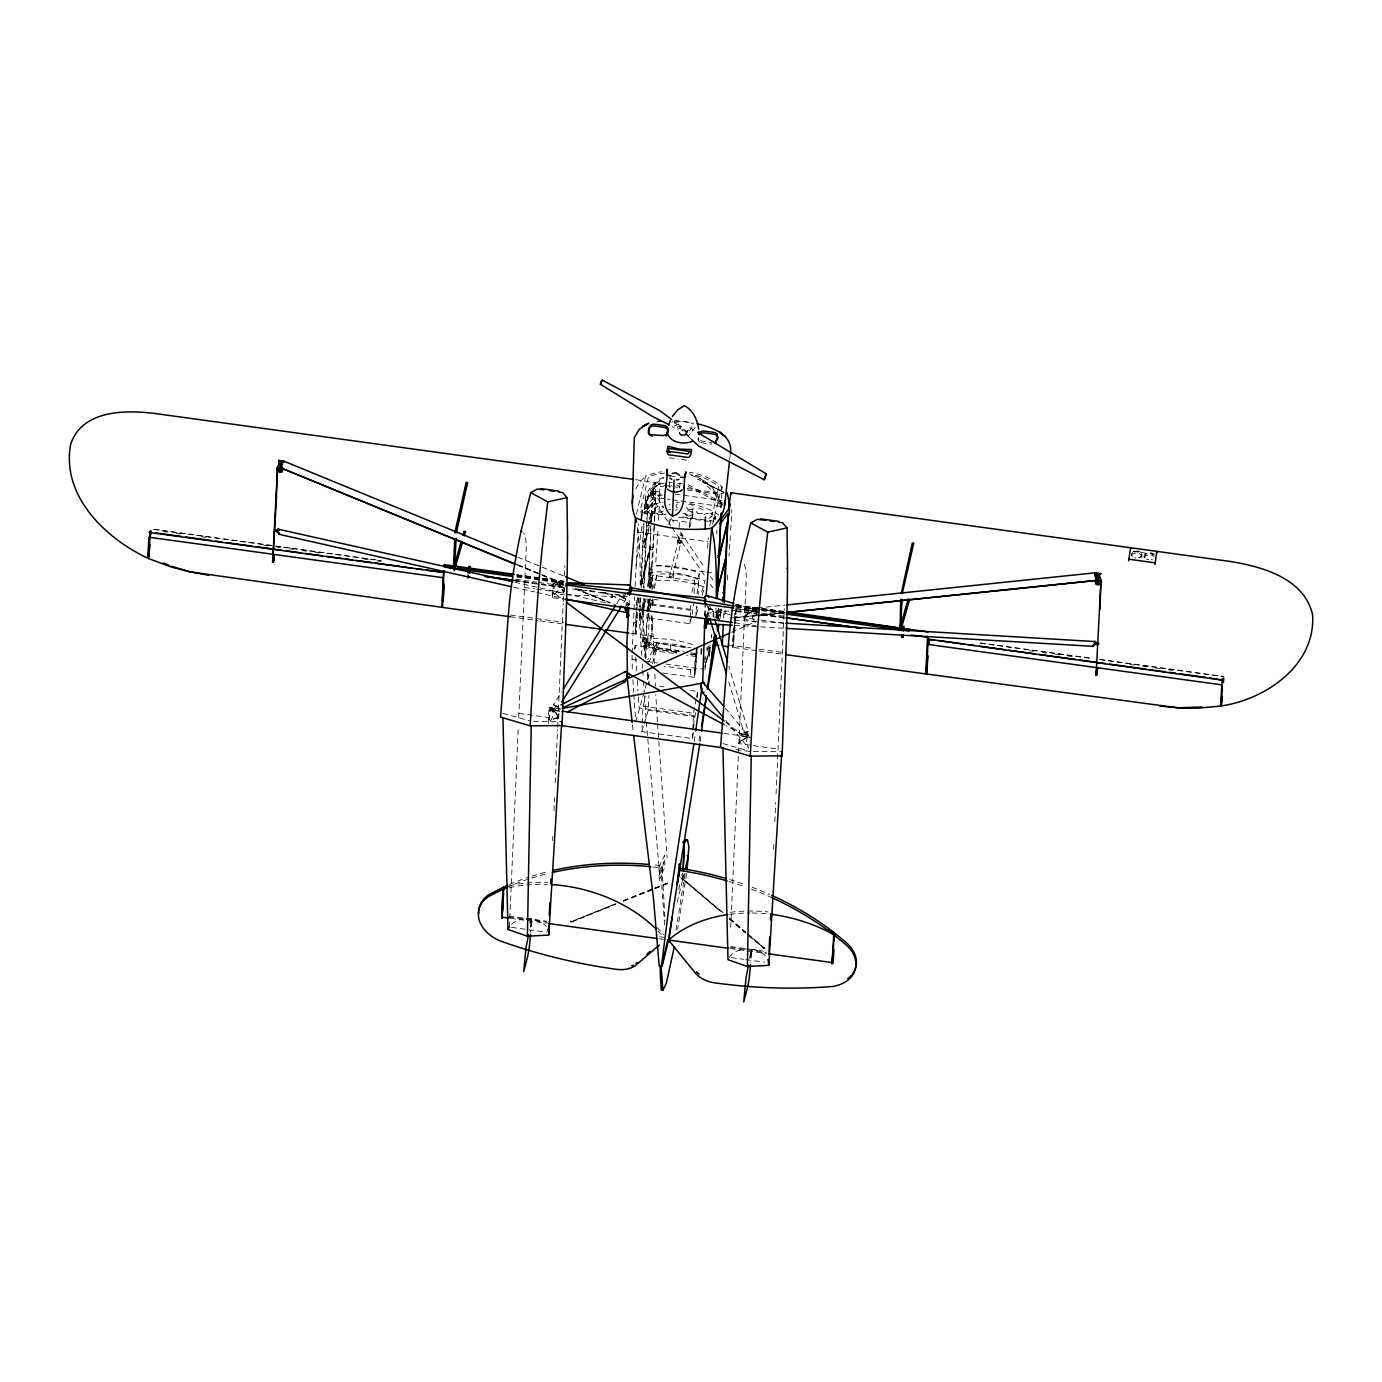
<?xml version="1.0" encoding="UTF-8"?>
<svg xmlns="http://www.w3.org/2000/svg" width="1382" height="1382" viewBox="0 0 1382 1382"><rect width="100%" height="100%" fill="white"/><g stroke="black" fill="none" stroke-linecap="round" stroke-linejoin="round"><path stroke-width="0.75" stroke-dasharray="5 3.75" d="M721.715 507.125L721.784 486.619A56.869 38.972 2.5 0 0 689.532 472.195M531.707 923.487L531.794 922.589L531.016 926.614A56.783 5.545 -82.2 0 1 530.653 932.263M751.791 953.597L751.031 956.897A56.783 5.545 -82.2 0 1 750.685 962.546M705.857 617.737L705.235 614.351L707.429 614.126L708.12 616.424L705.926 616.648L705.235 614.351M751.618 949.261L750.478 957.657L750.979 954.893A16.964 1.658 -82.2 0 0 751.324 950.453M645.429 659.024L643.01 640.091L643.822 637.603L645.67 647.882A19.452 3.524 -83 0 0 649.281 645.791L650.715 640.764A17.482 2.833 -86.1 0 0 652.235 627.48L652.477 620.535A85.062 13.768 -86.1 0 0 652.598 615.042M692.451 644.461A89.83 64.833 13.7 0 0 646.69 638.968L645.878 657.435L643.476 636.307L656.225 647.847L680.462 651.181M643.977 522.897L641.196 587.713M646.828 525.35L644.133 588.093M646.914 523.312L647.329 513.344L654.843 503.376L651.924 502.979L644.409 512.947L647.329 513.344M509.388 927.046L518.319 726.206M518.699 717.655L526.145 550.226A57.629 14.425 -73.4 0 0 523.484 532.899M518.889 713.388L558.052 718.778C558.915 709.018 536.734 705.027 560.366 708.811M536.855 589.233L563.649 592.913L561.161 586.849L555.132 581.477L561.196 586.279L563.666 592.342L565.463 584.949M552.921 710.072L549.535 707.325M555.564 712.697L552.955 709.502M557.309 715.651L555.599 712.127M552.627 840.567L552.817 836.283M553.957 810.647L554.528 797.829M555.201 782.868L557.568 729.454M557.672 727.312L563.165 603.537M563.269 601.412L563.942 586.227M564.392 576.018L564.841 565.808M570.68 921.811L570.766 920.758L572.148 922.019L570.68 921.811L615.595 904.035M612.71 594.035L612.364 597.611L610.896 597.404L611.259 593.845M612.364 597.611L612.485 594.899L611.017 594.709M632.075 655.154L632.317 671.099M632.161 653.03L634.597 596.903M635.064 586.504L638.501 523.985M630.935 633.336L635.167 633.923L636.342 607.406M636.428 605.368L636.791 597.214M635.15 648.642L635.288 645.411L678.735 651.388M654.342 663.567L653.116 636.394L635.893 634.027L637.517 597.68M641.732 655.448L639.261 619.361L639.728 608.771M639.831 606.663L640.212 598.199M640.764 585.502L643.494 524.106M649.16 615.681A82.488 13.354 -86.1 0 1 648.849 626.357A14.511 2.349 -86.1 0 1 647.122 640.522L646.344 642.872A16.325 2.954 -83 0 1 643.131 643.874A123.81 22.388 -83 0 1 640.384 622.384L640.108 612.537M640.194 610.481L640.747 598.061M664.241 483.7L654.671 482.335L652.615 497.226L655.483 499.109L647.709 509.422L644.772 509.025L645.567 496.639L647.484 492.234A39.681 36.191 20.4 0 1 663.464 477.308M644.979 598.821L640.091 618.877L641.283 619.032L645.774 598.838M649.436 525.488L644.478 547.168L649.35 527.198M642.665 609.186L643.114 637.793L655.845 649.333L676.057 652.114L676.403 650.974M642.751 607.061L643.131 598.596M643.597 588.006L646.621 520.271M646.707 518.164C649.039 512.826 647.363 495.482 644.565 508.507L647.502 508.922M652.079 615.888A82.488 13.354 -86.1 0 1 651.768 626.547A14.494 2.349 -86.1 0 1 650.266 639.831L649.246 643.235A16.325 2.954 -83 0 1 646.016 644.237A123.81 22.388 -83 0 1 643.286 622.746L643.667 598.406M650.732 525.834L648.538 586.745M650.818 523.692L651.924 502.979M693.47 732.667L692.365 738.593L641.835 731.631L642.112 725.291M642.215 723.166L642.958 706.237L645.947 696.303M645.083 657.193L646.69 638.968M647.104 613.919L646.137 635.444A939.173 91.592 -82.2 0 0 647.933 613.349M647.191 611.777L647.778 598.872M648.348 585.968L650.957 527.129M651.06 524.987L652.615 497.226M647.951 609.928L648.624 599.477L648.227 611.76M649.16 587.35L649.816 572.718L651.268 566.724L653.962 566.326A56.61 40.855 13.7 0 1 675.349 566.862A56.61 40.855 13.7 0 1 696.493 572.165L699.137 573.305L698.186 594.709M691.777 616.268L689.963 623.679L647.968 617.909L648.141 613.815M649.695 582.789L649.592 584.949L648.4 584.776L648.227 582.582L649.695 582.789L648.711 586.797M650.317 588.127L651.268 566.724M647.968 617.909L651.544 599.874M651.993 589.769L652.719 573.668L649.782 573.254M644.167 723.857L648.262 710.227L648.918 695.422M669.406 486.533L669.579 482.681M668.94 524.573L669.164 519.718L689.653 522.534L693.073 508.541L692.641 518.267M679.426 433.447L679.478 432.376M670.443 650.248L670.736 643.753M673.639 578.177L673.88 572.856A56.61 40.855 13.7 0 0 652.511 572.321L649.816 572.718M679.668 488.019L679.927 482.232M679.115 527.613L679.408 521.118M679.478 543.368L678.234 541.329M680.963 541.658L679.616 540.12M681.015 541.951L679.737 539.619M675.988 653.738L676.42 650.628L675.988 653.738L654.878 650.836L643.01 640.091M686.819 433.136L686.871 432.048M689.445 527.388L689.653 522.534M689.963 623.679L690.154 619.585M690.24 617.547L690.775 605.281M700.346 442.292A5.01 3.438 2.5 0 1 698.169 439.787L698.255 438.008A5.01 3.438 2.5 0 0 702.402 441.117L708.448 441.946M680.756 877.795L680.6 877.57M681.205 878.952L682.76 879.315L683.036 873.182M692.227 614.403L693.643 603.64M694.092 593.517L694.714 579.438L697.651 579.835M721.49 911.757L682.19 878.814L682.466 877L682.622 878.572M682.863 874.789C684.021 881.854 678.735 878.641 682.725 873.251M695.82 616.51L696.476 606.059M697.029 593.932L699.137 573.305M662.79 673.017L694.282 677.353L695.336 653.669L691.19 653.099M692.365 738.593L692.641 732.235M692.745 730.128L693.488 713.198L696.148 699.067M696.39 647.882L694.282 677.353M697.288 697.824L697.582 691.466L687.096 690.033M704.544 616.009L705.01 605.402M707.549 548.118L708.327 537.702M715.254 519.079L713.751 518.388L715.6 516.954L714.857 516.212L714.097 518.924L715.271 519.321M715.669 516.695L715.6 518.319L713.768 517.853M714.77 517.041L715.962 518.302L714.183 516.764M713.043 616.735L713.423 608.27M716.722 534.178L716.913 529.945M713.596 616.337L713.976 608.08M715.98 617.132L716.36 608.667M716.532 616.821L716.895 608.529M723.546 617.944L723.926 609.341M733.41 628.084L732.546 647.329A946.705 92.318 -82.2 0 0 735.414 611.362M756.559 650.628L733.272 647.432L734.913 610.723M730.732 927.408L746.159 580.492A57.629 14.425 -73.4 0 0 743.499 563.182M740.735 735.69L751.532 737.763M746.332 609.842L758.753 612.122M725.775 722.216L741.201 734.274L746.608 735.017M757.612 609.911L746.816 607.838L744.501 617.806L758.925 619.792M741.08 740.942L747.835 736.312L738.904 743.654L751.272 745.364M744.501 617.806L749.7 612.209L756.23 609.704M746.66 615.076L749.7 612.209M749.683 612.796L753.415 610.464M750.478 957.657L750.115 955.999A16.964 1.658 -82.2 0 0 750.599 950.35L750.426 957.121M763.244 948.311C762.484 946.359 765.991 949.693 763.624 948.104M764.712 948.518L764.816 947.447L763.279 947.499M773.609 849.464L773.885 843.055M774.836 821.685L775.699 802.458M776.079 793.924L784.302 608.685M1141.912 556.635L1141.998 554.476M713.751 518.388L714.615 517.317M714.097 518.924L715.15 518.285M714.425 518.492L714.304 517.473M715.461 518.146L714.218 517.714M707.429 614.126L707.653 613.159L729.091 610.93M628.914 605.351L629.346 597.3M705.062 615.836L705.615 605.782M709.778 649.143L704.665 667.16M658.558 520.202L659.041 512.221A104.842 10.227 -82.2 0 0 659.767 492.251A46.781 4.561 -82.2 0 0 659.56 486.153L663.809 486.723M730.698 530.135L731.182 522.154A104.842 10.227 -82.2 0 0 731.769 509.837M629.501 604.4L627.601 603.139A3.058 1.036 -67.7 0 0 627.031 602.103L626.547 602.621A3.144 1.071 -67.7 0 0 625.856 604.625M651.302 519.217L652.874 511.444L649.937 523.484M654.222 513.413L654.843 503.376M655.483 499.109L651.475 586.935M654.377 588.421L657.21 574.186L660.13 574.014A64.038 33.963 4.3 0 1 681.896 574.964A64.038 33.963 4.3 0 1 702.471 579.835L705.062 580.785L700.778 595.141M648.434 662.427L655.845 649.333L656.778 643.027L690.81 647.726M690.361 674.226L690.706 669.786M695.042 674.882L697.184 648.59L695.388 670.443L664.051 666.124M644.357 509.302L645.567 496.639L647.242 512.031M647.709 509.422L648.21 503.998M698.169 439.787L698.428 437.196M531.016 926.614L530.964 924.61A16.964 1.658 -82.2 0 0 531.31 920.17M751.031 956.897L750.461 955.308A9.588 0.933 -82.2 0 0 749.631 958.054M531.586 918.978L530.446 927.391L530.446 925.024A9.588 0.933 -82.2 0 0 530.256 925.456M729.644 459.861L730.352 453.434M644.772 509.025L652.339 498.988C650.697 491.992 655.586 483.061 663.325 483.596M709.761 525.575L718.778 486.499L716.602 484.788A57.629 39.491 2.5 0 0 689.134 473.819M708.88 656.571L710.054 647.363M711.281 638.208L711.747 634.753A123.81 1.676 -81.4 0 0 711.436 637.568M685.127 873.528L675.884 930.691M686.595 873.735L677.698 928.98M700.104 741.685L701.261 733.341M694.213 741.426L695.422 732.944M635.996 565.687L642.388 523.847M695.561 712.749L692.831 729.782L694.3 723.788M704.768 662.583L705.58 655.085L704.613 659.076M709.968 651.285L709.139 656.191M710.037 650.49L709.277 654.653L709.415 652.96A123.81 1.676 -81.4 0 1 709.899 649.108M698.981 741.011L700.432 732.529M719.918 618.911L721.663 608.892M718.726 608.564L717.742 613.332A85.062 2.747 -78.2 0 1 716.74 618.462M648.054 504.257L645.135 503.843L649.903 490.662L655.068 484.011L664.034 477.74M659.266 871.887L659.525 874.841M696.528 697.046L697.582 691.466M704.82 670.166L708.344 651.509M718.623 608.65L717.914 612.416L720.989 612.813M658.16 484.788L658.748 482.94L659.352 484.719L678.51 487.362M563.839 584.707L553.232 583.256L552.593 586.538A25.152 2.453 -82.2 0 0 552.299 597.663L562.923 599.149M549.034 709.899L548.619 712.611A25.152 2.453 -82.2 0 0 548.326 723.736L548.533 722.872A25.152 2.453 -82.2 0 0 549.328 709.726L559.848 711.385M679.719 540.155L678.147 541.26L669.493 576.726L670.477 578.194L672.308 577.676L681.136 541.45M678.078 541.537C681.585 519.425 685.42 549.742 678.199 541.036M679.84 534.281L680.825 535.75L682.656 535.231M672.308 577.676L671.324 576.208L669.493 576.726M659.007 867.101L659.283 881.612L661.373 874.668M563.649 592.913L564.996 587.367L541.554 584.258M558.052 718.778L559.883 710.814L549.31 709.45M529.842 923.072L530.567 920.084A16.964 1.658 -82.2 0 1 530.342 923.331M530.999 925.75L531.742 922.761M610.896 597.404L612.606 596.609M636.394 514.018L645.636 476.134A56.869 38.972 2.5 0 1 661.684 471.746M640.954 507.73L648.486 476.825L651.319 475.805A57.629 39.491 2.5 0 1 664.656 473.041M648.953 521.273L643.079 545.354L644.548 545.562M649.454 519.269L651.406 511.236L654.325 511.634M649.35 521.014L643.01 546.978L645.947 547.376M649.834 519.01L651.285 513.016L652.753 513.223M633.405 623.973L639.261 619.361L644.323 598.631M647.242 586.607L648.244 582.496M641.283 619.032L646.171 598.976M634.321 649.402L635.288 645.411M649.73 587.264L652.649 575.275L694.645 581.062L691.242 595.037M651.337 584.983L651.665 583.653M669.354 524.193L670.823 518.198M635.755 721.922L647.035 681.706M654.878 650.836L655.241 649.333L643.373 638.588M681.654 542.452A2.228 1.607 13.7 0 0 679.046 540.103A2.228 1.607 13.7 0 0 677.94 542.677A2.228 1.607 13.7 0 0 681.654 542.452L681.775 541.951A2.228 1.607 13.7 0 0 679.167 539.602A2.228 1.607 13.7 0 0 678.061 542.176A2.228 1.607 13.7 0 0 681.775 541.951M655.845 649.333L656.225 647.847M689.86 527.026L692.779 515.037L682.535 513.62L682.38 516.868L707.152 520.271M712.628 524.123L721.784 486.619A68.357 46.85 2.5 0 1 723.183 490.195M690.205 654.066L696.269 654.895L696.614 653.755L690.551 652.926M717.051 616.925L719.003 608.909M710.158 647.657L709.778 649.281L706.15 651.388M716.947 619.084L719.4 609.047M718.018 619.136L720.471 609.117M718.139 619.24L720.592 609.22M659.387 871.386L663.896 861.953L662.203 868.276M659.646 874.34L661.27 870.263M678.752 889.542L680.22 882.96M682.19 878.814L682.794 877.864M677.163 902.273L684.194 873.459M738.904 743.654L741.218 733.704L725.999 725.654M705.2 616.838L706.91 616.078L706.668 617.046M552.351 597.611L552.506 596.782A25.152 2.453 -82.2 0 0 553.284 583.653L553.232 583.256M705.01 665.658L710.141 647.778L706.53 649.885M648.434 603.519L649.851 598.821L650.715 607.337M652.909 588.559L657.21 574.186M648.538 607.959L650.87 600.151M696.303 610.101L697.236 606.974M696.407 614.558L698.739 606.733M702.246 595.003L704.578 587.177L701.987 586.244A64.038 33.963 4.3 0 0 681.412 581.356A64.038 33.963 4.3 0 0 659.646 580.405L656.726 580.595M647.64 679.685L650.076 671.617M652.494 663.533L658.558 643.356L687.597 648.106M641.835 731.631L643.58 725.809M658.989 496.086L657.728 495.412L664.12 492.631M656.778 643.027L647.709 659.853M696.269 654.895L696.839 653.047M647.122 640.522L646.724 641.818L649.626 642.181M680.635 428.092L681.291 426.399L674.226 421.786L680.635 428.092L677.094 429.353L671.911 426.451M653.289 497.036L653.945 491.301L653.202 497.105L670.132 499.438M1223.433 676.955L1223.882 677.439M669.372 487.535L671.479 485.272M664.569 924.834L661.546 882.476L662.133 865.875A254.167 183.46 13.7 0 0 653.634 864.907M659.041 866.946L664.587 855.406L664.846 867.395L662.289 872.733L665.122 920.896M692.227 440.15L685.247 433.533L689.583 427.47L696.183 431.564M645.29 503.601L653.548 489.867M654.463 488.14L645.342 502.823L653.945 488.952M558.449 707.308L554.597 705.304L551.487 710.279L552.696 711.091L553.405 709.951M552.696 711.091L554.113 711.747L557.222 706.772L553.56 704.751L561.438 692.123M616.614 603.779L621.105 596.575L625.994 599.097M623.748 602.725L625.994 599.114L622.176 597.128L624.958 592.653M551.487 710.279L552.921 710.935L556.013 705.96M623.368 597.94L626.011 593.724M621.105 596.575L624.612 598.665L628.309 592.982M709.432 608.166L708.327 608.339M695.163 427.366L688.167 436.125L687.13 434.708L693.246 424.896A3.317 1.468 -59.6 0 1 694.317 423.721M654.515 487.984L647.173 497.745L655.172 487.207M550.364 720.799L550.831 720.247A17.517 11.626 62.6 0 0 553.076 711.626L550.986 710.244A17.517 11.626 62.6 0 0 549.742 719.538L550.312 720.834L559.848 715.911M744.535 617.236L746.695 614.506M738.938 743.084L741.097 740.372M625.77 606.18L627.532 604.072L629.466 604.867M685.8 434.276L689.963 427.608M625.787 605.091L627.601 603.139M627.722 605.886L629.536 603.934M655.275 487.034L649.73 492.994L656.053 486.309M646.12 508.386L653.6 503.912A85.356 58.493 2.5 0 1 663.118 502.668M678.303 541.036L679.598 540.656M680.911 541.951L679.616 542.331M656.208 486.118L652.943 488.675L657.106 485.445M747.921 737.176L747.023 738.316A17.517 13.492 -39.7 0 0 748.128 747.403M706.841 647.467L710.244 645.498M706.478 648.97L709.882 646.983M551.366 709.882L558.984 705.943M553.975 594.433L554.113 594.364A14.908 12.438 -88 0 0 559.969 585.225A2.228 1.866 -88 0 0 556.86 583.118A14.995 12.507 -88 0 0 553.197 593.724L564.547 594.847M731.596 632.248L754.883 621.986M709.242 616.476L707.411 610.36L711.713 609.03L714.149 617.201M728.763 681.827L744.034 732.875L748.336 731.544L728.798 666.21M659.577 495.689L658.126 495.05M658.592 496.449L662.496 494.877M615.336 903.742L572.165 921.397M623.23 900.598L652.857 888.764M654.826 887.97L670.615 881.664M623.213 900.995L653.116 889.058M654.809 888.367L670.875 881.958M572.148 921.811L615.577 904.45M623.472 901.289L653.099 889.455M655.068 888.661L670.857 882.355M711.644 609.047L709.502 609.738M748.163 731.614L744.604 732.719M708.154 610.153L709.26 609.773L707.739 604.694M709.778 609.635L710.763 609.324L709.242 604.245M744.881 732.615L745.883 732.287L747.576 737.988L746.591 738.316L744.881 732.615L747.403 731.838L749.113 737.539M747.403 731.838L746.418 732.149L748.128 737.867L746.591 738.316M709.104 609.859L706.755 605.022M708.258 610.084L710.763 609.324M753.397 611.034L756.213 610.274M566.706 594.916L625.01 596.869A14.908 12.438 -88 0 0 626.374 595.763M715.116 518.837L714.183 518.388M731.251 610.706L784.872 605.126M705.2 615.301L707.394 615.059L708.05 617.495M730.905 618.03L784.561 612.433M734.809 617.875L756.282 615.646M758.424 615.422L784.199 612.727L758.424 615.56M734.792 618.013L756.317 615.767M707.774 616.458L707.705 613.159M673.915 420.888L679.598 421.147L678.355 424.395L671.635 426.779A3.317 1.468 -59.6 0 1 670.892 426.52M533.348 721.352L561.783 721.404M753.363 751.618L781.797 751.687M553.56 704.751L558.432 707.273M558.19 582.444L562.474 582.599M675.591 420.784L693.574 422.944M734.239 620.155L760.014 621.658M762.156 621.779L783.629 623.04M734.481 625.355L783.87 628.24M652.926 866.998L661.218 867.827M644.15 645.791L647.052 646.137M708.638 608.512L733.151 615.681M669.268 457.77L678.199 458.997M681.758 459.48L687.113 460.223A2.971 2.038 2.5 0 0 689.894 459.567M668.663 482.042L672.222 482.525M677.543 483.268L684.643 484.236M635.547 479.64L654.947 482.646A48.422 4.716 -82.2 0 1 655.776 491.647A104.842 10.227 -82.2 0 1 655.033 511.668L654.55 519.649A939.173 91.592 -82.2 0 1 654.204 525.143M687.027 488.537L723.218 493.512M687.234 489.954L721.283 494.635M1132.981 551.418L1153.262 554.217M654.083 491.353L662.496 492.389M675.176 494.134L721.715 500.543M672.239 499.731L720.903 506.417M652.339 498.988L655.258 499.403M644.306 511.634L665.917 514.605M709.225 520.565L717.534 521.705M639.952 511.858L665.502 515.365M678.286 517.127L710.244 521.532M643.96 513.517L646.897 513.931M637.551 532.07L707.843 541.744M652.736 547.6L649.799 547.186L641.49 581.286L644.427 581.684M652.632 549.863L649.695 549.466L641.386 583.567L644.323 583.964M704.544 571.837L655.586 565.1A933.386 91.022 -82.2 0 0 657.867 531.241M706.668 572.113L713.043 572.994M649.609 577.227L652.546 577.641M694.541 583.411L697.478 583.809M516.488 574.584L563.303 581.027M736.571 604.867L759.979 608.08M762.121 608.374L783.404 611.31M517.3 575.067L540.707 578.298M542.832 578.592L564.115 581.511M735.259 605.074L784.216 611.811M516.972 575.482L563.804 581.926M734.948 605.471L760.48 608.996M762.605 609.272L783.888 612.209M516.73 575.758L563.545 582.202M736.813 606.059L755.971 608.685M758.096 608.978L783.646 612.502M517.248 576.277L540.535 579.473M542.642 579.766L563.804 582.686M784.665 613.072L736.001 606.37A10.417 1.019 -82.2 0 1 736.14 611.466A946.705 92.318 -82.2 0 1 733.272 647.432M555.115 582.047L560.522 582.789M516.713 577.037L563.269 583.446M735.466 607.13L784.13 613.833M735.656 608.356L758.994 611.57M552.99 583.809L563.821 585.294M154.594 529.306L380.983 560.453M980.304 642.924L1091.348 658.212M1099.899 659.387L1223.761 676.437M153.143 529.41L381.069 560.764M515.451 579.231L536.734 582.168M538.876 582.461L564.409 585.968M735.552 609.514L784.492 616.251M980.391 643.235L1089.31 658.229M1099.588 659.646L1223.865 676.748M163.266 531.483L167.533 532.07M176.084 533.245L180.351 533.832M201.703 536.786L205.97 537.373M263.634 545.303L267.918 545.89M276.452 547.065L280.719 547.652M289.27 548.827L293.537 549.414M302.088 550.589L306.355 551.176M314.889 552.351L319.173 552.938M364.019 559.105L368.286 559.71M376.837 560.885L381.104 561.472M1029.538 650.697L1033.822 651.285M1042.356 652.459L1046.623 653.047M1055.174 654.222L1059.441 654.809M1067.992 655.984L1072.259 656.571M1129.923 664.5L1134.19 665.087M1142.741 666.262L1147.008 666.85M1155.542 668.042L1159.826 668.629M1168.36 669.804L1172.627 670.391M654.014 599.391L658.16 599.961M515.02 580.457L563.873 587.177M576.622 588.939L587.229 590.39M589.354 590.684L593.604 591.271M602.103 592.446L606.352 593.033M614.731 594.174L620.743 595.003M736.917 610.999L756.973 613.763M761.102 614.316L784.475 617.547M514.104 580.475L539.446 583.964M581.684 589.769L577.451 589.198L615.353 604.763M590.131 590.926L598.579 592.101M600.686 592.394L607.026 593.258M762.553 614.662L783.68 617.564M515.279 581.079L563.96 587.765M572.424 588.939L627.445 596.506M736.14 611.466L784.821 618.169M651.371 603.917L693.367 609.704M524.486 587.523L534.782 588.939M651.129 604.919L693.125 610.706M760.998 620.069L783.663 623.196M734.723 622.798L755.937 625.718M639.918 616.683L642.837 617.08M510.424 614.99L563.839 622.332M728.4 644.979L753.035 648.383M759.202 649.229L781.797 652.339M510.303 616.752L537.823 620.535M539.93 620.829L563.217 624.025M758.666 650.922L781.953 654.118M656.415 647.484L684.073 651.285M655.241 649.333L676.351 652.235M691.138 654.273L697.478 655.154L697.115 656.64L686.543 655.189M631.885 659.387L638.277 660.268M646.793 661.442L657.452 662.911M665.969 664.086L702.177 669.061M659.87 686.284L664.051 686.854M642.958 706.237L693.488 713.198M694.127 715.513L639.158 707.947L638.156 693.125M648.262 710.227L694.351 716.584M741.218 733.704L748.439 734.688M549.518 707.895L560.332 709.381M724.064 733.393L747.507 736.606M753.328 745.641L778.066 749.044M735.932 749.58L750.841 751.635M508.852 916.024L546.754 921.241M659.698 936.771L663.965 937.359M730.923 946.584L747.869 948.916M749.977 949.209L766.941 951.542M508.835 916.992L547.237 922.278M730.076 947.447L766.354 952.44M510.459 918.304L546.27 923.228M659.214 938.775L663.481 939.363M730.422 948.57L766.44 953.528M511.461 927.339L546.495 932.159M731.475 957.605L743.844 959.315M745.9 959.592L764.453 962.148M721.352 491.56L723.736 492.234M681.291 426.399L677.75 426.537L676.714 429.215M736.243 606.543L746.798 608.408M691.155 475.425C706.271 478.967 719.21 492.044 720.92 507.73M514.847 582.237L598.613 601.135M600.704 601.602L606.992 603.018M513.845 587.246L534.799 591.98M536.89 592.446L564.115 598.596M682.052 878.676L721.11 911.965M671.013 475.978L675.09 476.963M722.838 743.568L747.265 750.461M502.823 713.285L529.289 720.765M711.695 443.017L709.415 442.257M735.829 604.055L754.209 609.427M735.189 616.268L755.626 622.245M517.904 557.222L563.631 575.983M603.398 592.308L627.255 602.103M517.663 564.668L563.528 583.48M517.749 565.117L563.683 583.964M575.568 588.836L609.531 602.777M517.749 565.255L563.597 584.068M575.551 588.974L609.445 602.898M697.668 579.3L695.042 578.16A56.61 40.855 13.7 0 0 673.88 572.856M622.176 597.128L624.802 598.596M557.222 706.772L554.597 705.304M724.133 492.407L697.703 479.157L723.235 491.992L702.592 481.644L714.529 492.821L720.748 507.868M687.994 484.754L724.859 504.223M688.115 486.481L724.185 505.536M552.921 710.935L554.113 711.747M556.393 594.675L563.217 599.857M723.132 912.742L682.207 878.209L721.128 911.567M729.61 918.304L745.831 932.211M747.437 933.593L763.659 947.499L747.057 933.8M729.592 918.719L745.796 932.608M747.42 934.007L763.641 947.897L747.04 934.215M729.23 918.512L745.434 932.418M729.212 918.926L745.416 932.815M718.554 515.261L715.41 512.428A85.356 58.493 2.5 0 0 685.835 502.702M685.247 433.533L690.827 438.82M572.183 921.207L572.148 922.019M725.343 708.206L748.146 735.69M725.757 720.575L748.56 748.077M653.945 492.977A2.228 1.157 -34.1 0 1 651.699 495.672A2.228 1.157 -34.1 0 1 650.628 493.979A2.228 1.157 -34.1 0 1 653.945 492.977L663.585 507.194M670.806 517.853L675.625 524.97M680.445 532.07L704.544 567.622M710.573 576.501L712.974 580.06M650.231 495.447L670.719 525.661M671.928 527.44L704.457 575.413M710.486 584.31L712.887 587.851M557.326 715.081L558.069 718.208M721.369 505.518L720.661 502.305A39.681 36.191 20.4 0 0 692.106 475.201M637.465 527.406L639.451 547.6A365.85 35.673 -82.2 0 1 640.177 584.672M647.743 672.222L649.385 684.833M647.312 673.742L648.659 684.245M632.455 724.79L633.388 733.306M658.92 866.22L646.258 721.508M651.492 581.546L652.166 589.734M652.978 599.512L653.289 603.381L650.352 603.088L650.214 598.924M651.388 615.646L653.116 636.394M657.417 721.87L655.776 694.61M657.573 723.995L667.143 857.704M642.319 663.93L642.595 668.18M642.751 670.305L643.321 678.787M643.476 680.911L644.202 691.518M644.496 695.768L646.102 719.366M635.72 657.124L636.722 671.946M637.292 680.41L638.018 691M632.887 679.581L633.751 692.278M633.889 694.403L635.461 717.69M654.826 673.915L655.396 686.336M649.16 567.639L649.868 588.49M652.546 599.546L652.649 604.366A85.062 13.768 -86.1 0 1 652.667 607.873M662.133 865.875L662.289 872.733M716.118 607.994A365.85 35.673 -82.2 0 1 715.859 617.668M729.696 879.574A254.167 183.46 13.7 0 1 746.021 884.981M752.05 887.209A254.167 183.46 13.7 0 1 769.809 894.517M729.195 881.578A254.167 183.46 13.7 0 1 745.52 886.968M751.566 889.196A254.167 183.46 13.7 0 1 771.26 897.384M701.296 442.672A5.01 3.438 2.5 0 0 702.332 442.896L711.108 444.106A5.01 3.438 2.5 0 0 711.644 444.158M676.644 485.047A5.2 3.559 2.5 0 1 679.357 487.103M707.394 616.614A15.565 2.418 84.1 0 1 707.394 615.059M730.352 912.31A127.334 91.903 13.7 0 1 768.029 911.913M729.869 914.314A127.334 91.903 13.7 0 1 750.357 913.001M752.257 913.018A127.334 91.903 13.7 0 1 769.463 914.124M627.532 604.072A15.565 5.269 -67.7 0 1 627.48 604.573M639.97 597.508A365.85 35.673 -82.2 0 1 639.711 607.199M639.503 613.211A365.85 35.673 -82.2 0 1 639.261 619.361M509.232 887.624A127.334 91.903 13.7 0 1 547.168 884.376M657.884 930.898A127.334 91.903 13.7 0 1 663.17 936.685M509.595 884.445A254.167 183.46 13.7 0 1 528.321 877.345M531.984 876.153A254.167 183.46 13.7 0 1 546.978 871.904M635.806 488.9A68.357 46.85 2.5 0 1 645.636 476.134M509.716 885.62A127.334 91.903 13.7 0 1 547.652 882.372M656.986 927.495A127.334 91.903 13.7 0 1 663.654 934.698M507.159 887.296A254.167 183.46 13.7 0 1 546.495 873.89M649.143 600.462A82.488 13.354 -86.1 0 1 649.212 610.481M654.101 526.991A939.173 91.592 -82.2 0 1 649.903 587.713M649.004 599.477A939.173 91.592 -82.2 0 1 648.4 607.389M638.76 598.061A946.705 92.318 -82.2 0 1 638.139 605.972M637.517 613.919A946.705 92.318 -82.2 0 1 635.893 634.027M674.019 423.22A15.738 10.78 2.5 0 1 693.159 424.119M671.825 422.598A3.317 1.468 -59.6 0 1 672.879 421.424M645.722 642.976A89.83 64.833 13.7 0 1 687.407 647.242M676.092 502.184A85.356 58.493 2.5 0 1 679.339 502.271M677.474 507.92A3.714 2.539 2.5 0 1 678.527 503.601M670.633 509.388A3.714 2.539 2.5 0 1 668.715 509.474M668.974 504.43A3.714 2.539 2.5 0 1 669.942 504.482M675.625 510.321A3.714 2.539 2.5 0 1 677.18 509.595M703.956 514.847A3.714 2.539 2.5 0 1 710.037 514.294A3.714 2.539 2.5 0 1 708.638 518.388M663.239 511.167A4.457 3.058 2.5 0 1 656.692 511.254A4.457 3.058 2.5 0 1 656.916 506.745A4.457 3.058 2.5 0 1 663.429 507.453M721.214 610.378A82.488 2.678 -78.2 0 1 719.331 620.138M718.312 609.773A82.488 2.678 -78.2 0 1 716.757 617.858M652.062 600.669A82.488 13.354 -86.1 0 1 652.131 605.592M730.37 535.629A939.173 91.592 -82.2 0 1 729.04 556.082M727.727 575.016A939.173 91.592 -82.2 0 1 727.329 580.768M725.153 609.963A939.173 91.592 -82.2 0 1 724.548 617.858M638.018 597.957A946.705 92.318 -82.2 0 1 637.413 605.869M636.947 611.829A946.705 92.318 -82.2 0 1 635.167 633.923M1131.305 555.184A5.563 3.818 2.5 0 1 1137.991 553.266A5.563 3.818 2.5 0 1 1141.86 557.637M1144.054 557.948A5.563 3.818 2.5 0 1 1148.287 554.942A5.563 3.818 2.5 0 1 1154.074 556.583M1137.386 550.969A5.563 3.818 2.5 0 1 1141.895 553.992A5.563 3.818 2.5 0 1 1139.701 557.896M1133.223 551.539A5.563 3.818 2.5 0 1 1134.518 551.107M1144.434 557.758A5.563 3.818 2.5 0 1 1147.682 552.921M1150.567 552.783A5.563 3.818 2.5 0 1 1154.177 554.424M1133.655 551.971A4.82 3.3 2.5 0 1 1140.979 553.664A4.82 3.3 2.5 0 1 1136.937 558.034M1135.676 557.965A4.82 3.3 2.5 0 1 1134.467 557.689M1132.532 556.549A4.82 3.3 2.5 0 1 1132.739 552.524M1152.45 559.295A4.82 3.3 2.5 0 1 1151.344 559.675M1148.857 559.779A4.82 3.3 2.5 0 1 1146.576 559.019M1145.125 557.585A4.82 3.3 2.5 0 1 1147.958 553.387A4.82 3.3 2.5 0 1 1154.16 555.478M729.402 957.329A20.315 13.924 2.5 0 1 747.04 948.985A20.315 13.924 2.5 0 1 766.094 956.638M511.565 924.333A20.315 13.924 2.5 0 1 525.505 918.771M527.026 918.719A20.315 13.924 2.5 0 1 546.08 926.372M754.71 621.347A14.908 13.785 -73.7 0 1 751.532 611.587A2.228 2.056 -73.7 0 1 755.436 610.429A14.995 13.872 -73.7 0 1 756.714 614.005M642.215 581.39L642.112 583.67L650.525 547.289L642.215 581.39M710.452 513.171C712.939 517.127 714.373 510.062 710.452 513.171M711.177 513.275L712.646 513.465L711.177 513.275M680.773 435.209A3.714 2.539 2.5 0 0 686.785 433.793A3.714 2.539 2.5 0 0 681.827 430.873A3.714 2.539 2.5 0 0 680.773 435.209M680.808 434.121A3.714 2.539 2.5 0 0 686.837 432.721A3.714 2.539 2.5 0 0 681.862 429.802A3.714 2.539 2.5 0 0 680.808 434.121M687.839 509.042A3.714 2.539 2.5 0 0 693.85 507.643A3.714 2.539 2.5 0 0 688.892 504.724A3.714 2.539 2.5 0 0 687.839 509.042M686.457 515.348A3.714 2.539 2.5 0 0 692.486 513.931A3.714 2.539 2.5 0 0 687.51 511.012A3.714 2.539 2.5 0 0 686.457 515.348M697.668 513.137A3.714 2.539 2.5 0 0 703.68 511.72A3.714 2.539 2.5 0 0 698.722 508.801A3.714 2.539 2.5 0 0 697.668 513.137M652.649 494.652A2.228 1.278 -25.8 0 0 655.621 492.424A2.228 1.278 -25.8 0 0 652.373 492.355A2.228 1.278 -25.8 0 0 652.649 494.652"/><path stroke-width="1.5" d="M273.066 562.094L273.17 558.034L273.083 562.111A11.972 1.175 -82.2 0 0 273.964 559.865L273.481 554.355L273.791 558.432M543.748 489.867L537.46 489.003L530.74 492.631L521.031 531.12A238.101 59.599 -73.4 0 0 508.386 614.696L500.56 717.103L530.222 725.844L562.094 725.567L565.877 622.626A238.101 14.252 89.3 0 0 567.536 537.529L567 497.624L562.595 492.458L558.414 491.888M706.513 623.61L706.513 623.403A7.601 2.643 -83.1 0 1 707.221 620.501L707.722 622.384A7.411 2.574 -83.1 0 1 706.599 623.714L732.339 625.217M721.439 513.067L720.92 519.494L728.487 509.474L730.888 492.752L1229.531 561.368C1261.973 566.516 1304.504 578.212 1312.606 614.921C1315.699 664.932 1266.275 699.309 1221.325 705.926L1222.258 684.919L927.909 644.409L928.41 639.659M567.466 711.955L625.165 681.758A17.517 11.626 62.6 0 0 627.411 673.138L626.944 641.956L628.81 607.372M674.191 947.361L666.331 983.172L662.807 990.462C661.27 959.246 658.817 957.622 661.339 990.255L662.479 989.391M723.08 717.344L702.54 692.399A17.517 13.492 -39.7 0 1 701.434 683.313L702.695 682.034L704.837 620.103L706.306 620.311M273.273 561.368L273.878 559.796A11.972 1.175 -82.2 0 0 274.033 558.518M561.507 725.671L548.74 935.044L527.388 936.236L531.241 725.636M765.853 520.427L757.474 519.287L750.772 522.914L741.046 561.403A238.101 59.599 -73.4 0 0 728.4 644.962L720.575 747.386L750.253 756.109L782.108 755.85L781.797 751.687L768.772 965.327L747.403 966.519L751.255 755.919M679.253 865.167L679.408 864.078L677.163 884.065L679.685 869.952M679.719 869.796L679.858 863.664M705.131 528.926L705.425 516.954M1097.412 671.807A11.972 1.175 -82.2 0 1 1097.083 672.913L1096.462 675.401A11.972 1.175 -82.2 0 0 1097.36 673.172L1096.686 671.721L1096.617 673.069A11.972 1.175 -82.2 0 1 1095.736 675.314L1096.548 671.341M632.3 503.255L634.338 437.593L639.434 429.111L648.763 423.168L642.284 426.692L647.242 423.946M510.303 616.752L442.585 607.424L443.847 570.662L443.933 572.822M934.422 640.039L927.84 639.624L927.858 637.275L911.446 635.012M668.715 424.602L652.235 416.345L600.393 384.265L601.308 381.173L602.258 380.102L659.663 410.575L671.583 419.437M782.108 755.85L785.909 652.891M276.383 495.862L277.471 469.327L272.703 561.161L276.59 495.741M1099.951 609.186L1100.867 582.634L1096.116 674.433L1097.602 667.765L1097.187 671.721M633.422 479.347L156.097 413.65C126.194 409.746 82.281 409.59 70.741 444.037C60.912 495.395 105.067 538.237 147.891 558.224L148.824 537.201L443.173 577.711L441.86 607.32L189.61 571.82L170.971 566.914L148.6 558.553L150.275 531.362M272.893 560.159L273.066 558.328M278.231 530.377L274.569 529.876L276.97 532.07M273.463 561.23L273.567 560.798M284.139 461.657L278.68 460.396L279.82 463.436A4.353 2.989 2.5 0 0 282.204 464.335M280.097 467.323L281.669 464.3L279.63 463.056L277.264 468.135A2.764 1.779 40 0 0 279.648 470.968L279.838 470.744A2.764 1.779 40 0 1 277.437 467.928A2.971 1.918 40 0 0 278.456 471.435A2.971 1.918 40 0 0 282.032 471.659A2.971 1.918 40 0 0 280.391 468.101L279.544 467.98A2.09 1.347 40 0 0 280.045 469.88L280.356 470.554M281.116 464.957L279.544 467.98M281.358 460.845L281.341 462.296M281.289 464.749L279.458 463.264M453.4 568.728L454.747 538.479M454.212 569.194L456.215 538.41M467.928 577.728L469.638 576.933L467.928 577.728L468.049 575.033M478.863 910.22A36.226 26.137 13.7 0 1 490.714 893.636L503.031 887.434L501.977 918.581L503.774 887.054A254.167 183.46 13.7 0 1 507.643 885.309M501.942 911.723L502.754 893.498M502.702 911.135L503.514 893.066M548.74 935.044L548.844 926.026M549.31 915.35L549.881 902.515M550.744 883.288L550.934 879.021M565.929 583.532L704.544 597.87A2.228 2.056 -73.7 0 1 708.448 596.713A14.995 13.872 -73.7 0 1 708.845 597.577M627.013 613.401L628.465 613.591L628.309 617.374L626.841 617.167L627.342 607.164M680.6 477.291L685.109 477.412L685.904 471.832C681.464 483.994 689.463 512.031 672.481 516.073L674.088 479.951M683.053 870.487L684.297 842.623L687.441 839.686L688.892 846.561L687.061 869.934M683.209 869.088L684.401 842.484L682.933 842.277M701.244 653.824L701.469 648.849M704.457 627.86L704.613 624.077L706.081 624.267L705.926 628.05L704.457 627.86L706.409 626.098L706.807 618.082M716.826 598.095L721.11 513.448M717.362 598.181L720.558 523.415L728.072 513.465L723.667 597.076A82.488 2.678 -78.2 0 1 722.907 601.308M723.252 624.405L722.302 645.912L728.452 646.759M724.203 602.898L727.968 518.405C731.078 510.234 728.504 498.401 727.087 492.579M769.048 952.025L769.705 937.065M770.465 919.98L770.759 913.571M833.07 950.54L832.068 964.014L833.311 961.388L833.864 949.244M833.692 936.478L833.864 932.47A254.167 183.46 13.7 0 0 771.743 895.381M832.102 963.289L834.573 933.057L846.199 942.559A36.226 26.137 13.7 0 1 856.391 963.617L855.613 967.884A36.226 26.137 13.7 0 1 852.21 974.327M834.4 937.1L834.573 933.057M902.152 599.322L900.131 630.555L900.684 599.391M901.582 637.413L903.292 636.601L901.582 637.413L901.703 634.701M903.051 637.603L903.172 634.908M786.185 654.705L925.854 673.932L927.564 636.325M1221.671 696.338L1220.582 706.064L1197.745 708.189L1178.898 707.964L926.579 674.019L927.909 644.409M1094.993 574.618L1095.045 573.254L1100.763 573.513L1098.794 576.121A4.353 2.989 2.5 0 1 1096.151 576.329L1094.63 576.121M1098.085 583.584L1097.878 582.168A2.09 1.486 -15.1 0 0 1098.604 580.44L1097.844 580.595A2.971 2.108 -15.1 0 0 1095.736 583.636A2.971 2.108 -15.1 0 0 1099.657 584.431A2.971 2.108 -15.1 0 0 1101.091 581.269A2.764 1.969 -15.1 0 1 1098.224 583.359L1097.947 582.427A2.09 1.486 -15.1 0 0 1098.673 580.699L1097.204 576.519L1099.139 575.828L1101.074 580.509M1097.774 580.215L786.358 612.52L1097.809 580.336M1098.051 574.532L1098.12 573.15M1098.655 644.012L1095.373 642.164L1098.655 644.012L1095.477 644.686M1128.593 560.816L1130.649 548.101M1154.955 564.426L1156.803 551.366L1157.166 552.161M1220.582 706.064L1222.241 678.873M455.041 531.897L466.2 482.387L467.669 482.594L456.509 531.966L455.041 531.897L456.509 531.966M899.319 630.088L900.788 630.019M901.219 593.604L912.12 543.748L913.571 543.955L902.256 593.552M902.429 593.327L900.96 593.12M626.841 617.167L627.722 607.199M443.173 577.711L443.674 572.96M629.449 595.297L635.478 517.818A68.357 46.85 2.5 0 1 633.232 495.965M706.081 624.267L706.427 618.048M530.222 725.844L536.026 623.161A243.007 23.701 -82.2 0 1 541.986 550.174L547.756 501.856L530.74 492.631M750.253 756.109L756.058 653.427A243.007 23.701 -82.2 0 1 762 580.44L767.77 532.122L750.772 522.914M273.895 559.606L273.601 560.505M468.17 573.081L468.792 566.378L470.26 566.585L469.638 573.288M468.412 572.217L468.671 568.33M469.88 572.424L470.139 568.538M669.873 941.695L670.322 939.224L669.873 941.695L694.973 972.6A24.496 17.672 13.7 0 0 713.993 982.74A417.122 301.069 13.7 0 0 832.897 986.454A36.226 26.137 13.7 0 0 855.13 969.87L855.907 965.621A36.226 26.137 13.7 0 0 845.715 944.562L834.089 935.044M729.281 506.641L729.61 503.774M901.962 630.814L902.446 626.063M903.431 631.004L903.914 626.253M150.051 534.817L150.362 530.861M150.793 534.92L151.104 530.964M1222.759 682.432L1223.07 678.476M1223.502 682.535L1223.796 678.562M149.446 542.729L147.891 558.224M150.016 544.836L148.6 558.553M1222.396 696.442L1221.325 705.926M706.15 595.711L711.626 528.287A68.357 46.85 2.5 0 0 724.945 501.165M717.586 437.628L714.753 442.879M717.603 437.455L717.137 434.069A5.01 3.438 2.5 0 0 713.63 432.324L704.837 431.115A5.01 3.438 2.5 0 0 699.482 432.911M667.661 432.963L667.99 428.575A5.01 3.438 2.5 0 0 663.844 425.483L655.051 424.274A5.01 3.438 2.5 0 0 651.008 424.93C648.745 426.952 647.001 431.979 649.816 434.173A4.336 3.472 -31.4 0 0 650.974 434.639L661.408 435.468A4.975 3.42 2.5 0 0 666.763 433.672L667.748 431.184M717.465 439.804L717.707 437.213A5.01 3.438 2.5 0 0 713.544 434.121L704.768 432.911A5.01 3.438 2.5 0 0 699.413 434.691M1096.444 671.635L1096.859 667.661L1097.55 668.974M724.686 504.827L729.402 462.003M730.352 453.434C733.635 434.622 711.557 427.124 697.064 423.738M641.231 520.133L642.336 510.234M633.63 735.449L653.479 898.749L659.214 965.932L661.408 966.363L669.683 900.995L693.919 743.533M720.126 524.003L721.283 514.329M723.529 592.394L724.289 586.279M724.807 582.202L725.308 578.108M273.118 559.883L273.308 558.414A11.972 1.175 -82.2 0 1 272.98 559.503L273.601 559.9M730.145 503.998L729.8 506.209M1096.6 674.623L1097.239 672.533L1097.118 673.898M627.117 612.606L627.134 612.468A7.601 3.973 -81.2 0 0 627.152 610.188M701.538 731.251L706.409 695.647M707.29 689.273L714.84 634.079M1096.116 674.122L1096.496 673.189M1096.945 674.088L1096.617 674.433M695.733 730.819L701.78 688.391M678.441 877.017L678.977 872.698L668.56 940.054L728.314 948.277M672.205 917.026L669.043 938.067L662.133 966.329M679.823 869.088L699.776 743.81M706.409 696.666L701.52 726.155M707.791 688.271L716.031 640.954M277.264 468.135L279.63 463.056M724.375 593.068L722.544 601.205L724.393 592.982L722.907 592.861M717.794 630.935L718.865 624.923M716.256 635.634L712.214 655.103L712.352 653.41A123.81 1.676 -81.4 0 1 714.719 635.392M723.615 600.531L724.496 596.437M279.475 534.229L279.51 534.074A7.497 3.921 -81.2 0 0 279.561 532.899M277.937 529.686L278.11 530.878M666.539 483.216L665.848 486.067A9.329 6.392 2.5 0 0 666.4 487.708M683.606 488.52L684.297 485.669M727.554 521.705L719.245 555.84L717.776 555.633M727.45 523.502L719.158 557.447L717.707 557.257M705.926 628.05L706.167 627.065M667.903 939.708L661.408 966.934L659.94 966.744M685.144 869.554L688.478 855.873L687.009 855.665M832.828 963.392L833.311 961.388M1095.045 573.254L1094.682 574.739L1096.202 574.964A4.353 2.989 2.5 0 0 1100.763 573.513M1095.373 642.164L1095.252 642.665M464.369 535.784L465.579 531.396M454.816 532.778L456.181 532.761M912.31 542.901L913.744 543.212M453.469 568.468L461.191 541.519M462.97 535.335L464.162 531.189M454.332 570.662L462.607 541.934M899.371 629.743L908.285 598.752M900.839 629.985L909.684 599.201M444.71 567.328L444.762 567.138A10.417 1.019 -82.2 0 1 445.574 567.484M668.577 425.293L670.305 420.698M692.227 440.15L698.826 446.127L764.281 479.744L766.233 473.871L697.737 432.566M703.887 692.019L702.972 693.073M282.654 467.79L282.481 468.049A15.789 5.338 -67.7 0 1 281.824 464.127A3.11 1.054 -67.7 0 1 282.567 461.536L283.085 460.897M1222.586 680.134L1209.906 677.94M602.258 380.102L600.41 384.248M453.123 566.689L444.417 565.791L444.123 564.616L514.363 574.29M527.388 936.236L507.971 929.447L509.388 927.046M563.683 688.53L615.491 605.575M561.818 701.901L621.503 606.335M672.395 416.414L677.716 409.832L684.349 405.686C693.038 410.005 697.426 419.903 698.67 429.094M764.281 479.744L766.233 473.853M512.739 581.77L277.851 529.116A3.213 1.676 -81.2 0 0 277.765 531.845A7.29 3.818 -81.2 0 0 279.285 534.333M280.045 469.88L280.235 469.655A2.09 1.347 40 0 1 279.734 467.755L280.391 468.101M566.205 599.062L626.927 612.762A7.411 3.87 -81.2 0 1 625.701 611.103L627.065 609.479M625.701 611.103L628.223 611.673A7.014 3.662 -81.2 0 1 627.929 610.792L625.407 610.222L626.858 608.495A3.161 1.658 -81.2 0 0 626.098 607.372M626.564 675.332L628.827 673.345M629.173 676.144L625.908 678.648M646.845 954.219L650.093 951.438M659.318 945.081L636.653 964.567A24.496 17.672 13.7 0 1 616.959 969.387A417.122 301.069 13.7 0 1 499.178 940.537A36.226 26.137 13.7 0 1 478.69 918.08L478.293 913.657A36.226 26.137 13.7 0 1 490.23 895.64L502.547 889.421M1099.208 576.069L1097.239 577.261M1098.69 643.286L1095.511 643.977M629.363 588.922L631.66 587.471L631.246 591.772L627.307 593.172M453.572 568.347L454.885 568.658M672.257 473.49L675.781 472.748L679.65 475.201M626.547 671.548L625.32 671.738A17.517 11.626 62.6 0 0 624.992 672.429M560.902 704.958L625.701 671.393M684.315 840.342L685.973 839.496M562.319 707.93L729.644 633.111M465.337 531.897L464.3 531.759M700.847 683.503L702.592 683.019M547.756 501.856L567 497.624M767.77 532.122L787.014 527.907L787.55 567.795A57.629 3.455 89.3 0 0 787.101 568.451M1099.26 575.897L1100.953 580.751A2.971 2.108 -15.1 0 1 1099.519 583.93A2.971 2.108 -15.1 0 1 1095.598 583.135A2.971 2.108 -15.1 0 1 1097.723 580.095L1098.673 580.699M562.474 708.413L701.434 683.313M702.695 682.034L724.013 706.582M624.647 682.345L624.077 681.032M676.575 479.848L678.942 479.519M1202.029 706.979L1178.95 707.774L1159.792 706.116M787.014 604.901L1095.909 572.735L1095.65 573.685A15.789 2.453 84.1 0 0 1095.632 574.152M657.487 421.51L661.062 421.147M709.536 619.153L707.878 619.136A15.565 2.418 84.1 0 0 707.981 618.29M566.775 582.755L629.069 584.949M785.771 623.161L1095.114 641.576A3.213 1.123 -83.1 0 1 1094.561 644.237A7.29 2.539 -83.1 0 1 1093.041 646.31L786.013 628.361M707.722 622.384L704.924 622.228A7.014 2.436 -83.1 0 0 705.304 621.451L708.102 621.606A3.213 1.123 -83.1 0 0 708.655 618.963L708.569 618.652A3.161 1.106 -83.1 0 0 707.567 619.585L708.102 621.606M650.853 866.79L644.651 866.151A254.167 183.46 13.7 0 0 552.264 872.508M1128.679 559.192L1155.041 562.82M540.569 488.572L558.691 491.076M760.584 518.855L778.705 521.342M550.036 490.731L554.217 491.318M770.05 521.014L774.231 521.584M778.429 522.154L782.627 522.742L787.014 527.907M716.913 591.669L725.947 557.672L716.809 593.949M468.55 567.242L470.018 567.449M902.221 626.91L903.673 627.117M578.212 583.066L584.586 583.947M787.654 611.898L928.168 631.937M457.39 567.276L512.722 574.895M788.155 612.796L909.46 629.484M444.399 567.086L512.48 576.449M786.254 614.126L908.993 631.021M565.964 585.001L733.531 608.063M485.289 576.363L512.895 580.164M786.6 617.823L860.934 628.067M484.529 576.398L514.104 580.475M785.788 617.858L859.708 628.033M443.777 572.476L149.083 532.45M927.771 639.071L1222.517 680.151M155.7 532.882L181.318 536.406M185.603 536.993L211.221 540.517M215.488 541.105L221.897 541.986M226.182 542.573L251.8 546.097M256.067 546.702L281.703 550.226M285.97 550.813L300.913 552.869M305.197 553.456L322.282 555.806M326.549 556.393L341.492 558.449M345.776 559.036L352.168 559.917M356.452 560.505L371.395 562.56M375.662 563.148L411.974 568.14M416.241 568.728L422.65 569.609M426.917 570.196L441.877 572.269M938.689 640.626L964.308 644.15M968.592 644.738L974.984 645.619M979.268 646.206L1004.887 649.73M1009.171 650.317L1034.79 653.841M1039.057 654.446L1075.369 659.439M1079.636 660.026L1105.272 663.55M1109.539 664.137L1145.851 669.13M1150.118 669.717L1165.061 671.773M1169.345 672.36L1175.736 673.241M1180.021 673.829L1205.64 677.353M565.031 599.442L732.615 622.505M273.964 559.865L273.135 559.693A11.972 1.175 -82.2 0 1 272.358 562.025M1097.36 673.172L1096.358 672.809A11.972 1.175 -82.2 0 0 1096.686 671.721M627.221 609.427L628.689 609.635M627.324 615.215L628.793 615.422M704.941 625.891L706.409 626.098M627.082 616.182L628.551 616.372M565.324 624.318L601.308 629.259M605.541 629.847L628.81 633.042M715.34 644.962L718.813 645.429M562.059 711.091L721.922 733.099M561.127 725.533L723.132 747.817M682.829 842.433L684.297 842.623M502.046 917.147L508.369 918.011M548.378 923.522L657.072 938.482M768.565 953.822L832.137 962.563L833.864 932.47A127.334 91.903 13.7 0 0 828.855 929.81M279.648 470.968L280.235 469.655M671.013 475.978L666.729 474.89L666.867 469.224C669.009 482.733 657.573 507.384 672.481 516.073M628.136 585.26A2.228 1.866 -88 0 1 630.848 587.73L734.136 606.162M208.647 575.24L189.662 571.647L171.143 566.188M279.302 534.35L511.755 586.78M277.005 531.344L274.569 529.876M707.221 595.711L733.773 603.45M668.577 451.983L670.512 452.553M747.403 966.519L727.986 959.713L722.941 747.852M163.283 562.975L169.174 565.393M283.293 460.914L515.918 556.393M565.618 576.795L583.515 584.154M515.849 564.322L280.529 467.738L515.762 564.426M669.752 478.258L671.807 479.191M724.099 724.634L627.411 673.138M730.888 492.752L731.251 493.547A48.059 4.682 -82.2 0 1 731.372 494.082M724.064 720.938L566.637 602.466M704.423 597.49L705.839 599.46M704.371 601.826L705.787 603.796M703.904 682.311L704.043 682.57A17.517 13.492 -39.7 0 1 704.665 684.971M700.432 686.198L701.607 688.409M1095.995 572.804L1096.323 576.208A15.789 2.453 84.1 0 1 1095.822 580.008M1098.465 579.939L1097.049 576.501L1097.964 576.208M1095.771 579.939L1095.719 579.663A15.789 2.453 84.1 0 1 1095.598 575.655M714.753 619.24L727.571 662.116M709.847 618.531L726.327 673.656M704.751 619.43L705.304 621.451M636.532 522.206L635.478 517.818A110.491 75.716 2.5 0 0 672.326 528.045A110.491 75.716 2.5 0 0 711.626 528.287A365.85 35.673 -82.2 0 1 716.291 598.734M1092.972 646.258L1092.972 646.016A7.497 2.609 -83.1 0 1 1093.197 644.858M626.772 673.673L632.213 722.665M478.777 911.671L478.932 913.347M768.772 965.327L768.565 962.718A20.315 13.924 2.5 0 0 767.822 959.592M561.783 721.404L562.094 725.567M502.927 717.569L507.971 929.447M668.56 940.054A127.334 91.903 13.7 0 1 727.796 914.59M771.381 914.348A127.334 91.903 13.7 0 1 833.381 934.474A254.167 183.46 13.7 0 0 771.26 897.384M725.567 878.347A254.167 183.46 13.7 0 0 679.305 868.242L679.253 870.315L695.768 873.182A254.167 183.46 13.7 0 1 727.139 880.956M699.119 974.206A24.496 17.672 13.7 0 1 696.563 971.857M851.226 975.485A36.226 26.137 13.7 0 1 847.753 978.629M716.463 442.309A5.01 3.438 2.5 0 1 715.911 442.931M715.548 443.19A5.01 3.438 2.5 0 1 715.15 443.432M682.311 489.902A9.329 6.392 2.5 0 1 667.541 489.211M625.39 610.239A3.213 1.676 -81.2 0 1 625.476 607.527M278.058 528.874A3.161 1.658 -81.2 0 1 279.25 530.066M282.256 462.953A4.353 2.989 2.5 0 1 278.68 460.396M667.921 430.355A5.01 3.438 2.5 0 0 663.757 427.263L654.964 426.053A5.01 3.438 2.5 0 0 649.626 427.85L648.383 432.946A5.01 3.438 2.5 0 0 649.367 434.656M652.529 436.038A5.01 3.438 2.5 0 1 649.73 434.95M666.677 435.451A5.01 3.438 2.5 0 1 666.107 436.073M552.748 870.522A254.167 183.46 13.7 0 1 649.385 864.51M507.159 887.296A254.167 183.46 13.7 0 0 503.29 889.041A127.334 91.903 13.7 0 1 507.229 888.073M283.068 460.932A3.058 1.036 -67.7 0 1 283.673 461.933A15.789 5.338 -67.7 0 1 283.621 462.417M625.839 607.354A15.565 5.269 -67.7 0 0 625.891 607.717L624.457 607.458A291.913 187.624 -15.3 0 1 619.931 606.162M503.774 887.054A127.334 91.903 13.7 0 1 507.712 886.069M550.986 884.549A127.334 91.903 13.7 0 1 656.502 929.481M637.137 962.563A24.496 17.672 13.7 0 1 635.927 963.513M633.198 965.137A24.496 17.672 13.7 0 1 631.695 965.811M692.313 441.204A15.738 10.78 2.5 0 1 674.848 441.169A15.738 10.78 2.5 0 1 667.644 430.078M698.826 431.547A15.738 10.78 2.5 0 1 698.687 434.345M718.346 625.217A82.488 2.678 -78.2 0 1 717.31 630.382M443.795 583.239A946.705 92.318 -82.2 0 1 442.361 601.256M444.365 585.329A946.705 92.318 -82.2 0 1 443.086 601.36M444.607 565.514A11.142 1.088 -82.2 0 1 445.315 567.035M280.753 467.669A2.971 1.918 40 0 1 282.567 470.26A2.971 1.918 40 0 1 281.202 471.884M279.89 471.642A2.971 1.918 40 0 1 277.799 467.479M929.291 640.039A946.705 92.318 -82.2 0 1 928.998 643.995M928.048 655.914A946.705 92.318 -82.2 0 1 926.579 674.019M928.566 639.935A946.705 92.318 -82.2 0 1 928.255 643.891M927.322 655.828A946.705 92.318 -82.2 0 1 925.854 673.932M1094.008 642.198A3.161 1.106 -83.1 0 1 1095.028 641.3M787.55 567.812A238.101 14.252 89.3 0 1 785.909 652.874M630.848 587.73A14.908 12.438 -88 0 1 628.171 593.742M705.805 604.435A14.908 13.785 -73.7 0 1 704.544 597.87M567.311 537.719A57.629 3.455 89.3 0 1 567.536 537.529M547.808 929.309A20.315 13.924 2.5 0 1 548.55 932.435M521.031 531.12A57.629 14.425 -73.4 0 1 521.93 531.483M528.425 934.75A29.938 2.919 -82.2 0 1 526.041 947.292L523.709 971.615L527.423 957.45A14.286 1.399 -82.2 0 0 529.548 944.942A56.783 5.545 -82.2 0 0 530.515 934.267M750.53 964.55A56.783 5.545 -82.2 0 1 749.58 975.208A14.286 1.399 -82.2 0 1 747.437 987.733L743.723 1001.898L746.055 977.575A29.938 2.919 -82.2 0 0 748.439 965.016M666.988 451.482L667.99 454.384A2.557 2.401 -30 0 0 669.389 454.885L687.251 457.338A2.557 2.453 12.4 0 0 688.789 457.252L690.464 455.576L691.674 449.547L679.529 449.098L667.955 446.282L666.988 451.482M668.335 450.1L669.51 451.448L687.787 453.97L689.912 451.413L668.733 448.511L668.335 450.1M721.041 433.119L719.78 432.1L725.636 436.919L721.041 433.119"/></g></svg>
